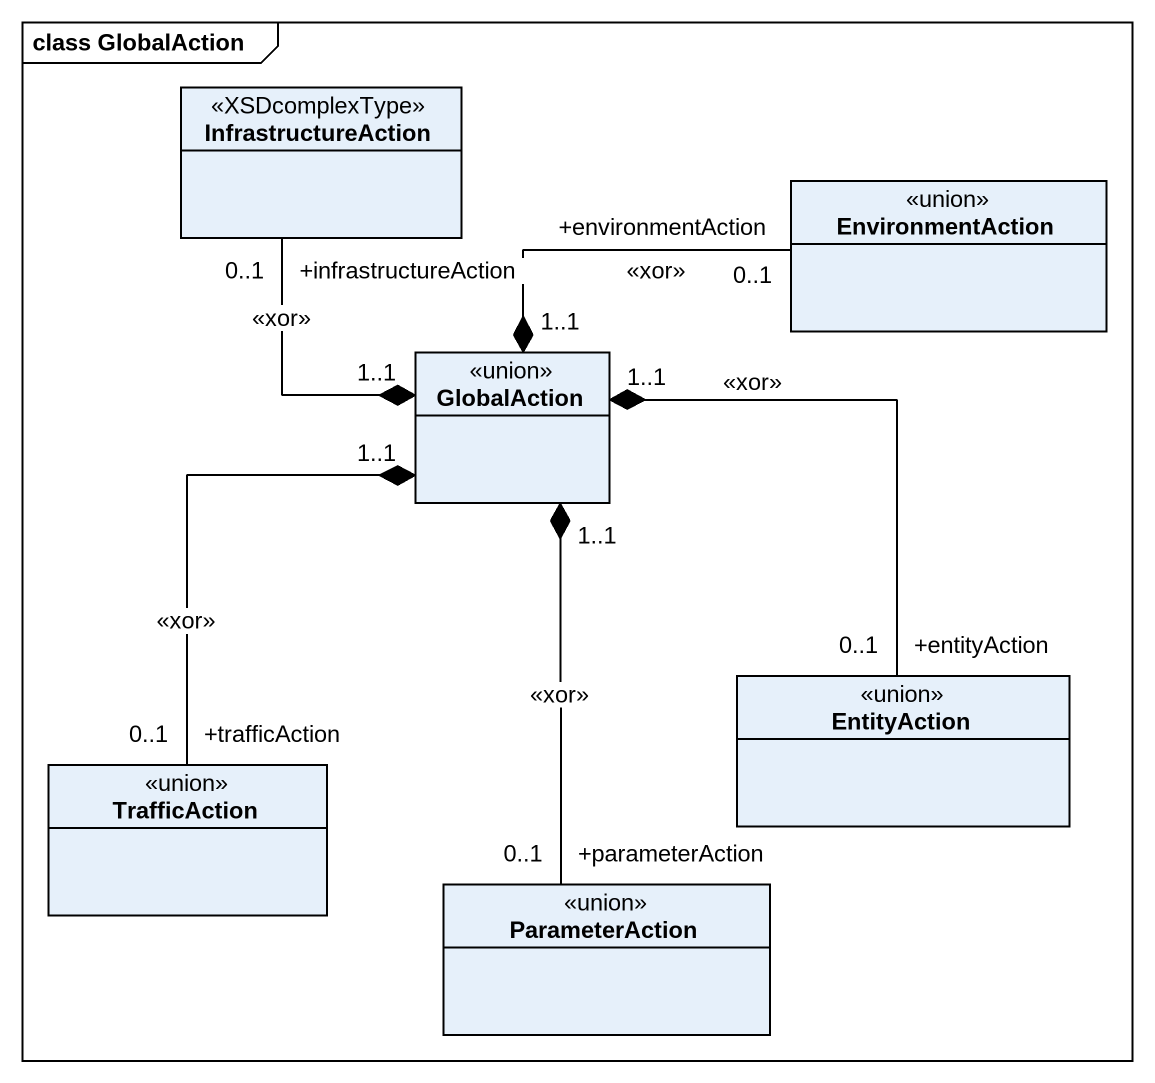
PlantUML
@startuml
mainframe class GlobalAction
hide circle
hide empty members
class InfrastructureAction <<XSDcomplexType>>
class EnvironmentAction <<union>>
class GlobalAction <<union>>
class EntityAction <<union>>
class TrafficAction <<union>>
class ParameterAction <<union>>
GlobalAction "1..1" *-up- "+infrastructureAction\n0..1" InfrastructureAction : <<xor>>
GlobalAction "1..1" *-right- "+environmentAction\n0..1" EnvironmentAction : <<xor>>
GlobalAction "1..1" *-- "+entityAction\n0..1" EntityAction : <<xor>>
GlobalAction "1..1" *-- "+trafficAction\n0..1" TrafficAction : <<xor>>
GlobalAction "1..1" *-- "+parameterAction\n0..1" ParameterAction : <<xor>>
@enduml
